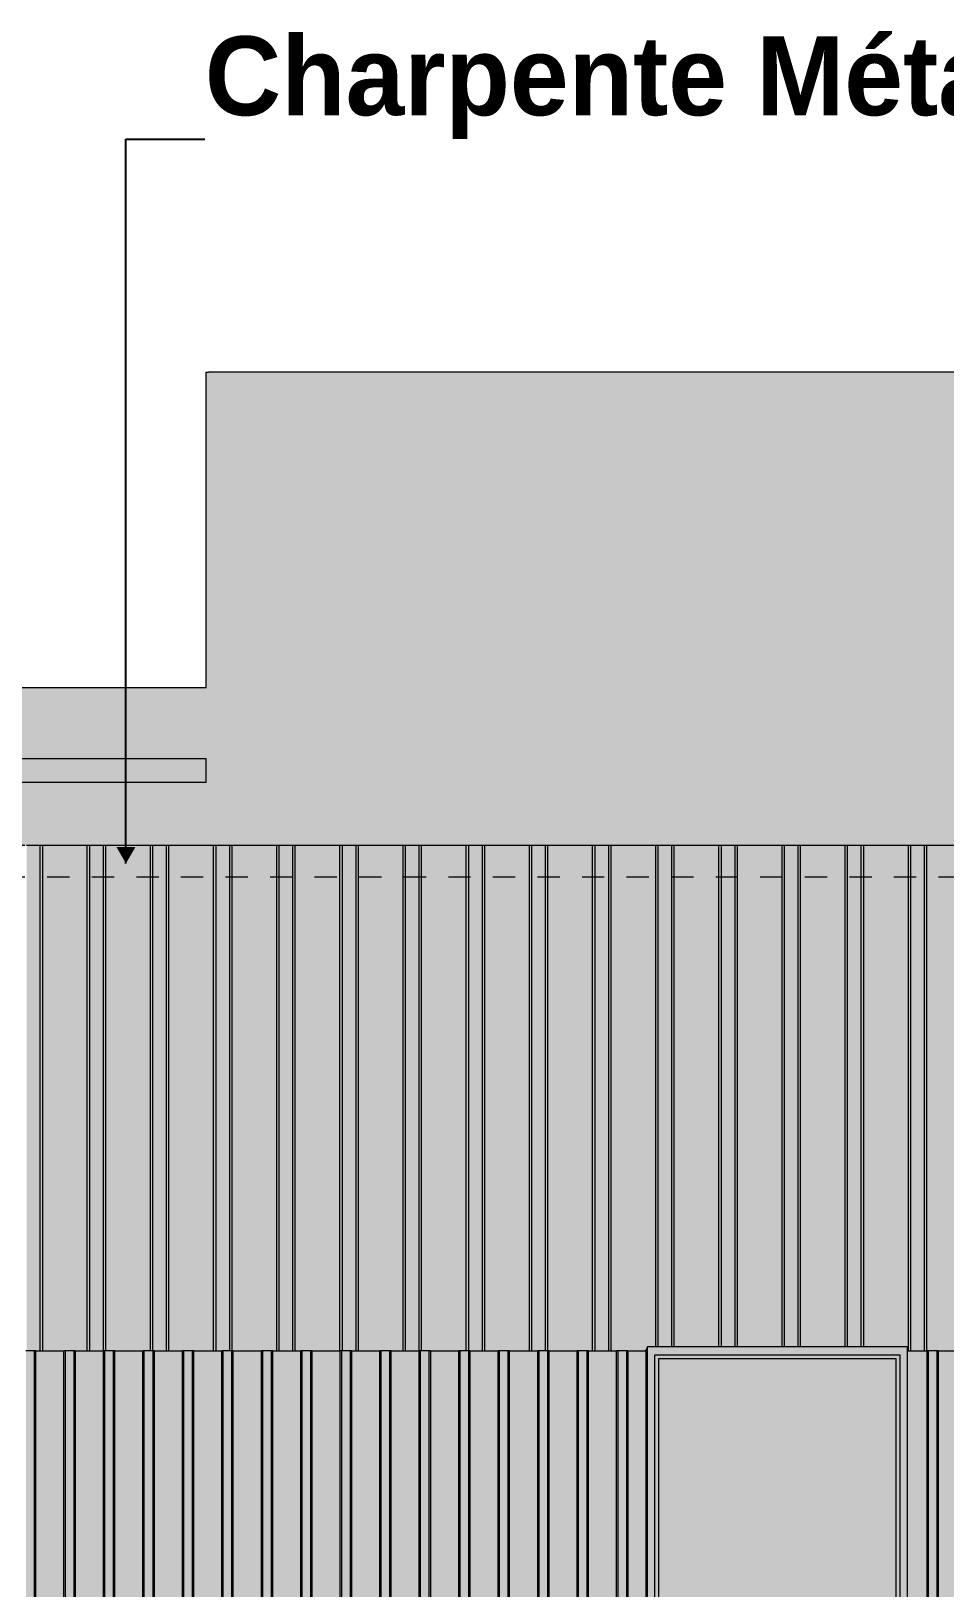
# Model space of a CAD drawing. Header units: millimetres. Extents: x 365175 to 2667127, y -330297 to -162108.
# Drawn here: x 2325708 to 2331495, y -320436 to -310574 of the extents above; entities that cross this region are included whole.
import ezdxf

# ---------------------------------------------------------------- set-up
doc = ezdxf.new("R2010")
doc.units = ezdxf.units.MM
doc.header["$MEASUREMENT"] = 0
doc.linetypes.add('Dashed', pattern=[282.222223, 141.111112, -141.111112])
for name, color, linetype in [('Cotations - Altitudes & Niveaux', 7, 'Continuous'), ('Fenêtres ARCHICAD', 7, 'Continuous'), ('Structure - Murs extérieurs', 7, 'Continuous')]:
    doc.layers.add(name, color=color, linetype=linetype)
doc.styles.add('STYLE_GENERE_5', font='')
doc.styles.get('STYLE_GENERE_5').set_extended_font_data('Agency FB', bold=True)
doc.dimstyles.new('STYLE_GENERE__6', dxfattribs={"dimtxt": 0.18, "dimasz": 114, "dimexe": 0.18, "dimexo": 0.0625, "dimgap": 0, "dimtad": 0, "dimtih": 1, "dimtoh": 1, "dimdec": 4, "dimzin": 0, "dimdsep": 46, "dimcen": 0.09, "dimadec": 0, "dimazin": 0, "dimtfac": 1, "dimtdec": 4, "dimtmove": 0, "dimatfit": 3, "dimldrblk": 'ARROWHEAD_16', "dimfxl": 0, "dimtolj": 1, "dimtzin": 0, "dimarcsym": 0})

# ---------------------------------------------------------------- blocks, each defined once
blk = doc.blocks.new('Élément de coupe_1401_4', base_point=(2775447.7, -323933.6))
at = {"linetype": 'Continuous', "lineweight": 0, "true_color": 0x000000}
blk.add_hatch(color=18, dxfattribs=at).paths.add_polyline_path([(2329609, -318933.6), (2329602.5, -318933.6), (2329602.5, -323933.6), (2329609, -323933.6)])
blk.add_hatch(color=18, dxfattribs=at).paths.add_polyline_path([(2329609, -318933.6), (2329602.5, -318933.6), (2329602.5, -323933.6), (2329609, -323933.6)])
blk = doc.blocks.new('Élément de coupe_1414_4', base_point=(2775447.7, -323933.6))
at = {"layer": 'Fenêtres ARCHICAD', "linetype": 'Continuous', "lineweight": 0, "true_color": 0x000000}
for points in [[(2329609, -318933.6), (2329609, -318933.6), (2329609, -323933.6), (2329609.1, -323933.6), (2329609.1, -318908.6), (2329609, -318908.6)], [(2329609, -318933.6), (2329609, -318933.6), (2329609, -323933.6), (2329609.1, -323933.6), (2329609.1, -318908.6), (2329609, -318908.6)], [(2329609.1, -318908.6), (2329609.1, -323933.6), (2329634.1, -323933.6), (2329659.1, -323908.6), (2329659.1, -318958.6)], [(2329609.1, -318908.6), (2329659.1, -318958.6), (2331209.1, -318958.6), (2331259.1, -318908.6)], [(2331209.1, -323908.6), (2331234.1, -323933.6), (2331259.1, -323933.6), (2331259.1, -318908.6), (2331209.1, -318958.6)], [(2329659.1, -318983.6), (2329684, -318983.6), (2331184, -318983.6), (2331209, -318983.6), (2331209, -318958.6), (2329659.1, -318958.6)], [(2329659.1, -318983.6), (2329684, -318983.6), (2331184, -318983.6), (2331209, -318983.6), (2331209, -318958.6), (2329659.1, -318958.6)], [(2329659.1, -318983.6), (2329659.1, -323883.6), (2329684, -323883.6), (2329684, -318983.6)], [(2329659.1, -319544.4), (2329684, -319544.4), (2329684, -318983.6), (2329659.1, -318983.6)], [(2331184, -318983.6), (2329684, -318983.6), (2329684, -323883.6), (2331184, -323883.6)], [(2329684, -319562.8), (2330862.5, -319562.8), (2330862.5, -323883.6), (2331184, -323883.6), (2331184, -318983.6), (2329684, -318983.6)], [(2331184, -318983.6), (2331184, -323883.6), (2331209, -323883.6), (2331209, -318983.6)], [(2331184, -318983.6), (2331184, -323883.6), (2331209, -323883.6), (2331209, -318983.6)], [(2331209, -318958.6), (2331209, -323908.6), (2331209, -323908.6), (2331209, -318958.6)], [(2331209, -318958.6), (2331209, -323908.6), (2331209, -323908.6), (2331209, -318958.6)], [(2331209.1, -318958.6), (2331209, -318958.6), (2331209, -323908.6), (2331209.1, -323908.6)], [(2331209.1, -318958.6), (2331209, -318958.6), (2331209, -323908.6), (2331209.1, -323908.6)], [(2329634.1, -323933.6), (2331234.1, -323933.6), (2331209.1, -323908.6), (2329659.1, -323908.6)], [(2329684, -323883.6), (2329659.1, -323883.6), (2329659.1, -323908.6), (2331209, -323908.6), (2331209, -323883.6), (2331184, -323883.6)], [(2331209, -323883.6), (2330873, -323883.6), (2330873, -323908.6), (2331209, -323908.6)]]:
    blk.add_hatch(color=18, dxfattribs=at).paths.add_polyline_path(points)
at = {"layer": 'Fenêtres ARCHICAD', "color": 7, "linetype": 'Continuous', "lineweight": 5}
for p, q in [((2329609.1, -318908.6), (2329609.1, -323933.6)), ((2331259.1, -318908.6), (2329609.1, -318908.6)), ((2331259.1, -323933.6), (2331259.1, -318908.6)), ((2329609, -318933.6), (2329609, -323933.6)), ((2329659.1, -323908.6), (2329659.1, -318958.6)), ((2329659.1, -318958.6), (2331209.1, -318958.6)), ((2329684, -323883.6), (2329684, -318983.6)), ((2329684, -318983.6), (2331184, -318983.6)), ((2331184, -318983.6), (2331184, -323883.6)), ((2331209, -318958.6), (2331209, -323908.6)), ((2331209.1, -318958.6), (2331209.1, -323908.6)), ((2331209.1, -323908.6), (2329659.1, -323908.6)), ((2331184, -323883.6), (2329684, -323883.6))]:
    blk.add_line(p, q, dxfattribs=at)
blk = doc.blocks.new('Élément de coupe_1421_4', base_point=(2775447.7, -323933.6))
at = {"linetype": 'Continuous', "lineweight": 0, "true_color": 0x000000}
for points in [[(2331382.9, -318933.6), (2331259.1, -318933.6), (2331259.1, -323933.6), (2331382.9, -323933.6)], [(2331259.1, -318933.6), (2331259.1, -318985.1), (2331336.3, -318985.1), (2331371.4, -318950.9), (2331373.5, -318950.9), (2331259.1, -319161.2), (2331259.1, -323933.6), (2331382.9, -323933.6), (2331382.9, -318933.6)], [(2331382.9, -323933.6), (2331391.6, -323933.6), (2331391.6, -318933.6), (2331382.9, -318933.6)], [(2331382.9, -323933.6), (2331391.6, -323933.6), (2331391.6, -318933.6), (2331382.9, -318933.6)], [(2331391.6, -323933.6), (2331446.6, -323933.6), (2331446.6, -318933.6), (2331391.6, -318933.6)], [(2331446.6, -323933.6), (2331455.2, -323933.6), (2331455.2, -318933.6), (2331446.6, -318933.6)], [(2331454.7, -318933.6), (2331455.2, -318950.9), (2331455.2, -318933.6)], [(2331455.2, -323933.6), (2331632.9, -323933.6), (2331632.9, -318933.6), (2331455.2, -318933.6)], [(2331455.2, -318933.6), (2331455.2, -318950.9), (2331623.5, -318950.9), (2331473.5, -319226.5), (2331473.5, -323933.6), (2331632.9, -323933.6), (2331632.9, -318933.6)]]:
    blk.add_hatch(color=18, dxfattribs=at).paths.add_polyline_path(points)
at = {"color": 7, "linetype": 'Continuous', "lineweight": 5}
for p, q in [((2331382.9, -323933.6), (2331382.9, -318933.6)), ((2331391.6, -318933.6), (2331383.4, -318933.6)), ((2331391.6, -323933.6), (2331391.6, -318933.6)), ((2331446.6, -318933.6), (2331391.6, -318933.6)), ((2331446.6, -323933.6), (2331446.6, -318933.6)), ((2331454.7, -318933.6), (2331446.6, -318933.6)), ((2331455.2, -323933.6), (2331455.2, -318933.6))]:
    blk.add_line(p, q, dxfattribs=at)
blk = doc.blocks.new('Élément de coupe_1422_4', base_point=(2775447.7, -323933.6))
at = {"linetype": 'Continuous', "lineweight": 0, "true_color": 0x000000}
for points in [[(2325675, -323933.6), (2325730, -323933.6), (2325730, -318933.6), (2325675, -318933.6)], [(2325730, -323933.6), (2325738.6, -323933.6), (2325738.6, -318933.6), (2325730, -318933.6)], [(2325737.1, -318933.6), (2325738.5, -318981.3), (2325738.6, -318982.8), (2325738.6, -318933.6)], [(2325738.6, -323933.6), (2325916.3, -323933.6), (2325916.3, -318933.6), (2325738.6, -318933.6)], [(2325916.3, -318933.6), (2325738.6, -318933.6), (2325738.6, -318982.8), (2325771.4, -318950.9), (2325906.9, -318950.9), (2325756.9, -319226.5), (2325756.9, -323933.6), (2325916.3, -323933.6)], [(2325916.3, -323933.6), (2325925, -323933.6), (2325925, -318933.6), (2325916.3, -318933.6)], [(2325916.3, -323933.6), (2325925, -323933.6), (2325925, -318933.6), (2325916.3, -318933.6)], [(2325925, -323933.6), (2325980, -323933.6), (2325980, -318933.6), (2325925, -318933.6)], [(2325980, -323933.6), (2325988.6, -323933.6), (2325988.6, -318933.6), (2325980, -318933.6)], [(2325988.1, -318933.6), (2325988.6, -318950.9), (2325988.6, -318933.6)], [(2325988.6, -323933.6), (2326166.3, -323933.6), (2326166.3, -318933.6), (2325988.6, -318933.6)], [(2325988.6, -318950.9), (2326049.8, -318950.9), (2326049.8, -318985.1), (2326136.3, -318985.1), (2326140.5, -318981), (2326006.9, -319226.5), (2326006.9, -323933.6), (2326166.3, -323933.6), (2326166.3, -318933.6), (2325988.6, -318933.6)], [(2326166.3, -323933.6), (2326175, -323933.6), (2326175, -318933.6), (2326166.3, -318933.6)], [(2326166.3, -323933.6), (2326175, -323933.6), (2326175, -318933.6), (2326166.3, -318933.6)], [(2326175, -323933.6), (2326230, -323933.6), (2326230, -318933.6), (2326175, -318933.6)], [(2326230, -323933.6), (2326238.6, -323933.6), (2326238.6, -318933.6), (2326230, -318933.6)], [(2326238.1, -318933.6), (2326238.6, -318950.9), (2326238.6, -318933.6)], [(2326238.6, -323933.6), (2326416.3, -323933.6), (2326416.3, -318933.6), (2326238.6, -318933.6)], [(2326416.3, -318933.6), (2326238.6, -318933.6), (2326238.6, -318950.9), (2326406.9, -318950.9), (2326256.9, -319226.5), (2326256.9, -323933.6), (2326416.3, -323933.6)], [(2326416.3, -323933.6), (2326425, -323933.6), (2326425, -318933.6), (2326416.3, -318933.6)], [(2326416.3, -323933.6), (2326425, -323933.6), (2326425, -318933.6), (2326416.3, -318933.6)], [(2326425, -323933.6), (2326480, -323933.6), (2326480, -318933.6), (2326425, -318933.6)], [(2326480, -323933.6), (2326488.6, -323933.6), (2326488.6, -318933.6), (2326480, -318933.6)], [(2326488.6, -318933.6), (2326487.1, -318933.6), (2326488.6, -318985.1)], [(2326488.6, -323933.6), (2326666.3, -323933.6), (2326666.3, -318933.6), (2326488.6, -318933.6)], [(2326666.3, -318933.6), (2326488.6, -318933.6), (2326488.6, -318985.1), (2326536.3, -318985.1), (2326571.4, -318950.9), (2326656.9, -318950.9), (2326506.9, -319226.5), (2326506.9, -323933.6), (2326666.3, -323933.6)], [(2326666.3, -323933.6), (2326675, -323933.6), (2326675, -318933.6), (2326666.3, -318933.6)], [(2326666.3, -323933.6), (2326675, -323933.6), (2326675, -318933.6), (2326666.3, -318933.6)], [(2326675, -323933.6), (2326730, -323933.6), (2326730, -318933.6), (2326675, -318933.6)], [(2326730, -323933.6), (2326738.6, -323933.6), (2326738.6, -318933.6), (2326730, -318933.6)], [(2326738.1, -318933.6), (2326738.6, -318950.9), (2326738.6, -318933.6)], [(2326738.6, -323933.6), (2326916.3, -323933.6), (2326916.3, -318933.6), (2326738.6, -318933.6)], [(2326738.6, -318950.9), (2326849.8, -318950.9), (2326849.8, -318985.1), (2326888.3, -318985.1), (2326756.9, -319226.5), (2326756.9, -323933.6), (2326916.3, -323933.6), (2326916.3, -318933.6), (2326738.6, -318933.6)], [(2326916.3, -323933.6), (2326925, -323933.6), (2326925, -318933.6), (2326916.3, -318933.6)], [(2326916.3, -323933.6), (2326925, -323933.6), (2326925, -318933.6), (2326916.3, -318933.6)], [(2326925, -323933.6), (2326980, -323933.6), (2326980, -318933.6), (2326925, -318933.6)], [(2326980, -323933.6), (2326988.6, -323933.6), (2326988.6, -318933.6), (2326980, -318933.6)], [(2326988.1, -318933.6), (2326988.6, -318950.9), (2326988.6, -318933.6)], [(2326988.6, -323933.6), (2327166.3, -323933.6), (2327166.3, -318933.6), (2326988.6, -318933.6)], [(2327166.3, -318933.6), (2326988.6, -318933.6), (2326988.6, -318950.9), (2327156.9, -318950.9), (2327006.9, -319226.5), (2327006.9, -323933.6), (2327166.3, -323933.6)], [(2327166.3, -323933.6), (2327175, -323933.6), (2327175, -318933.6), (2327166.3, -318933.6)], [(2327166.3, -323933.6), (2327175, -323933.6), (2327175, -318933.6), (2327166.3, -318933.6)], [(2327175, -323933.6), (2327230, -323933.6), (2327230, -318933.6), (2327175, -318933.6)], [(2327230, -323933.6), (2327238.6, -323933.6), (2327238.6, -318933.6), (2327230, -318933.6)], [(2327238.1, -318933.6), (2327238.6, -318950.9), (2327238.6, -318933.6)], [(2327238.6, -323933.6), (2327416.3, -323933.6), (2327416.3, -318933.6), (2327238.6, -318933.6)], [(2327416.3, -318933.6), (2327238.6, -318933.6), (2327238.6, -318950.9), (2327249.8, -318950.9), (2327249.8, -318985.1), (2327336.3, -318985.1), (2327371.4, -318950.9), (2327406.9, -318950.9), (2327256.9, -319226.5), (2327256.9, -323933.6), (2327416.3, -323933.6)], [(2327416.3, -323933.6), (2327425, -323933.6), (2327425, -318933.6), (2327416.3, -318933.6)], [(2327416.3, -323933.6), (2327425, -323933.6), (2327425, -318933.6), (2327416.3, -318933.6)], [(2327425, -323933.6), (2327480, -323933.6), (2327480, -318933.6), (2327425, -318933.6)], [(2327480, -323933.6), (2327488.6, -323933.6), (2327488.6, -318933.6), (2327480, -318933.6)], [(2327488.1, -318933.6), (2327488.6, -318950.9), (2327488.6, -318933.6)], [(2327488.6, -323933.6), (2327666.3, -323933.6), (2327666.3, -318933.6), (2327488.6, -318933.6)], [(2327488.6, -318950.9), (2327649.8, -318950.9), (2327649.8, -318963.9), (2327506.9, -319226.5), (2327506.9, -323933.6), (2327666.3, -323933.6), (2327666.3, -318933.6), (2327488.6, -318933.6)], [(2327666.3, -323933.6), (2327675, -323933.6), (2327675, -318933.6), (2327666.3, -318933.6)], [(2327666.3, -323933.6), (2327675, -323933.6), (2327675, -318933.6), (2327666.3, -318933.6)], [(2327675, -323933.6), (2327730, -323933.6), (2327730, -318933.6), (2327675, -318933.6)], [(2327730, -323933.6), (2327738.6, -323933.6), (2327738.6, -318933.6), (2327730, -318933.6)], [(2327737.1, -318933.6), (2327738.5, -318981.3), (2327738.6, -318982.8), (2327738.6, -318933.6)], [(2327738.6, -323933.6), (2327916.3, -323933.6), (2327916.3, -318933.6), (2327738.6, -318933.6)], [(2327916.3, -318933.6), (2327738.6, -318933.6), (2327738.6, -318982.8), (2327771.4, -318950.9), (2327906.9, -318950.9), (2327756.9, -319226.5), (2327756.9, -323933.6), (2327916.3, -323933.6)], [(2327916.3, -323933.6), (2327925, -323933.6), (2327925, -318933.6), (2327916.3, -318933.6)], [(2327916.3, -323933.6), (2327925, -323933.6), (2327925, -318933.6), (2327916.3, -318933.6)], [(2327925, -323933.6), (2327980, -323933.6), (2327980, -318933.6), (2327925, -318933.6)], [(2327980, -323933.6), (2327988.6, -323933.6), (2327988.6, -318933.6), (2327980, -318933.6)], [(2327988.1, -318933.6), (2327988.6, -318950.9), (2327988.6, -318933.6)], [(2327988.6, -323933.6), (2328166.3, -323933.6), (2328166.3, -318933.6), (2327988.6, -318933.6)], [(2327988.6, -318950.9), (2328049.8, -318950.9), (2328049.8, -318985.1), (2328136.3, -318985.1), (2328140.5, -318981), (2328006.9, -319226.5), (2328006.9, -323933.6), (2328166.3, -323933.6), (2328166.3, -318933.6), (2327988.6, -318933.6)], [(2328166.3, -323933.6), (2328175, -323933.6), (2328175, -318933.6), (2328166.3, -318933.6)], [(2328166.3, -323933.6), (2328175, -323933.6), (2328175, -318933.6), (2328166.3, -318933.6)], [(2328175, -323933.6), (2328230, -323933.6), (2328230, -318933.6), (2328175, -318933.6)], [(2328230, -323933.6), (2328238.6, -323933.6), (2328238.6, -318933.6), (2328230, -318933.6)], [(2328238.1, -318933.6), (2328238.6, -318950.9), (2328238.6, -318933.6)], [(2328238.6, -323933.6), (2328416.3, -323933.6), (2328416.3, -318933.6), (2328238.6, -318933.6)], [(2328416.3, -318933.6), (2328238.6, -318933.6), (2328238.6, -318950.9), (2328406.9, -318950.9), (2328256.9, -319226.5), (2328256.9, -323933.6), (2328416.3, -323933.6)], [(2328416.3, -323933.6), (2328425, -323933.6), (2328425, -318933.6), (2328416.3, -318933.6)], [(2328416.3, -323933.6), (2328425, -323933.6), (2328425, -318933.6), (2328416.3, -318933.6)], [(2328425, -323933.6), (2328480, -323933.6), (2328480, -318933.6), (2328425, -318933.6)], [(2328480, -323933.6), (2328488.6, -323933.6), (2328488.6, -318933.6), (2328480, -318933.6)], [(2328488.6, -318933.6), (2328487.1, -318933.6), (2328488.6, -318985.1)], [(2328488.6, -323933.6), (2328666.3, -323933.6), (2328666.3, -318933.6), (2328488.6, -318933.6)], [(2328666.3, -318933.6), (2328488.6, -318933.6), (2328488.6, -318985.1), (2328536.3, -318985.1), (2328571.4, -318950.9), (2328656.9, -318950.9), (2328506.9, -319226.5), (2328506.9, -323933.6), (2328666.3, -323933.6)], [(2328666.3, -323933.6), (2328675, -323933.6), (2328675, -318933.6), (2328666.3, -318933.6)], [(2328666.3, -323933.6), (2328675, -323933.6), (2328675, -318933.6), (2328666.3, -318933.6)], [(2328675, -323933.6), (2328730, -323933.6), (2328730, -318933.6), (2328675, -318933.6)], [(2328730, -323933.6), (2328738.6, -323933.6), (2328738.6, -318933.6), (2328730, -318933.6)], [(2328738.1, -318933.6), (2328738.6, -318950.9), (2328738.6, -318933.6)], [(2328738.6, -323933.6), (2328916.3, -323933.6), (2328916.3, -318933.6), (2328738.6, -318933.6)], [(2328738.6, -318950.9), (2328849.8, -318950.9), (2328849.8, -318985.1), (2328888.3, -318985.1), (2328756.9, -319226.5), (2328756.9, -323933.6), (2328916.3, -323933.6), (2328916.3, -318933.6), (2328738.6, -318933.6)], [(2328916.3, -323933.6), (2328925, -323933.6), (2328925, -318933.6), (2328916.3, -318933.6)], [(2328916.3, -323933.6), (2328925, -323933.6), (2328925, -318933.6), (2328916.3, -318933.6)], [(2328925, -323933.6), (2328980, -323933.6), (2328980, -318933.6), (2328925, -318933.6)], [(2328980, -323933.6), (2328988.6, -323933.6), (2328988.6, -318933.6), (2328980, -318933.6)], [(2328988.1, -318933.6), (2328988.6, -318950.9), (2328988.6, -318933.6)], [(2328988.6, -323933.6), (2329166.3, -323933.6), (2329166.3, -318933.6), (2328988.6, -318933.6)], [(2329166.3, -318933.6), (2328988.6, -318933.6), (2328988.6, -318950.9), (2329156.9, -318950.9), (2329006.9, -319226.5), (2329006.9, -323933.6), (2329166.3, -323933.6)], [(2329166.3, -323933.6), (2329175, -323933.6), (2329175, -318933.6), (2329166.3, -318933.6)], [(2329166.3, -323933.6), (2329175, -323933.6), (2329175, -318933.6), (2329166.3, -318933.6)], [(2329175, -323933.6), (2329230, -323933.6), (2329230, -318933.6), (2329175, -318933.6)], [(2329230, -323933.6), (2329238.6, -323933.6), (2329238.6, -318933.6), (2329230, -318933.6)], [(2329238.1, -318933.6), (2329238.6, -318950.9), (2329238.6, -318933.6)], [(2329238.6, -323933.6), (2329416.3, -323933.6), (2329416.3, -318933.6), (2329238.6, -318933.6)], [(2329416.3, -318933.6), (2329238.6, -318933.6), (2329238.6, -318950.9), (2329249.8, -318950.9), (2329249.8, -318985.1), (2329336.3, -318985.1), (2329371.4, -318950.9), (2329406.9, -318950.9), (2329256.9, -319226.5), (2329256.9, -323933.6), (2329416.3, -323933.6)], [(2329416.3, -323933.6), (2329425, -323933.6), (2329425, -318933.6), (2329416.3, -318933.6)], [(2329416.3, -323933.6), (2329425, -323933.6), (2329425, -318933.6), (2329416.3, -318933.6)], [(2329425, -323933.6), (2329480, -323933.6), (2329480, -318933.6), (2329425, -318933.6)], [(2329480, -323933.6), (2329488.6, -323933.6), (2329488.6, -318933.6), (2329480, -318933.6)], [(2329488.1, -318933.6), (2329488.6, -318950.9), (2329488.6, -318933.6)], [(2329488.6, -323933.6), (2329602.5, -323933.6), (2329602.5, -318933.6), (2329488.6, -318933.6)], [(2329488.6, -318933.6), (2329488.6, -318950.9), (2329584.8, -318950.9), (2329503.3, -319093), (2329503.3, -323933.6), (2329602.5, -323933.6), (2329602.5, -318933.6)]]:
    blk.add_hatch(color=18, dxfattribs=at).paths.add_polyline_path(points)
at = {"color": 7, "linetype": 'Continuous', "lineweight": 5}
for p, q in [((2325730, -318933.6), (2325675, -318933.6)), ((2325730, -323933.6), (2325730, -318933.6)), ((2325737.1, -318933.6), (2325730, -318933.6)), ((2325738.6, -323933.6), (2325738.6, -318933.6)), ((2325916.3, -323933.6), (2325916.3, -318933.6)), ((2325925, -318933.6), (2325916.8, -318933.6)), ((2325925, -323933.6), (2325925, -318933.6)), ((2325980, -318933.6), (2325925, -318933.6)), ((2325980, -323933.6), (2325980, -318933.6)), ((2325988.1, -318933.6), (2325980, -318933.6)), ((2325988.6, -323933.6), (2325988.6, -318933.6)), ((2326166.3, -323933.6), (2326166.3, -318933.6)), ((2326175, -318933.6), (2326167.7, -318933.6)), ((2326175, -323933.6), (2326175, -318933.6)), ((2326230, -318933.6), (2326175, -318933.6)), ((2326230, -323933.6), (2326230, -318933.6)), ((2326238.1, -318933.6), (2326230, -318933.6)), ((2326238.6, -323933.6), (2326238.6, -318933.6)), ((2326416.3, -323933.6), (2326416.3, -318933.6)), ((2326425, -318933.6), (2326416.8, -318933.6)), ((2326425, -323933.6), (2326425, -318933.6)), ((2326480, -318933.6), (2326425, -318933.6)), ((2326480, -323933.6), (2326480, -318933.6)), ((2326487.1, -318933.6), (2326480, -318933.6)), ((2326488.6, -323933.6), (2326488.6, -318933.6)), ((2326666.3, -323933.6), (2326666.3, -318933.6)), ((2326675, -318933.6), (2326666.8, -318933.6)), ((2326675, -323933.6), (2326675, -318933.6)), ((2326730, -318933.6), (2326675, -318933.6)), ((2326730, -323933.6), (2326730, -318933.6)), ((2326738.1, -318933.6), (2326730, -318933.6)), ((2326738.6, -323933.6), (2326738.6, -318933.6)), ((2326916.3, -323933.6), (2326916.3, -318933.6)), ((2326925, -318933.6), (2326917.8, -318933.6)), ((2326925, -323933.6), (2326925, -318933.6)), ((2326980, -318933.6), (2326925, -318933.6)), ((2326980, -323933.6), (2326980, -318933.6)), ((2326988.1, -318933.6), (2326980, -318933.6)), ((2326988.6, -323933.6), (2326988.6, -318933.6)), ((2327166.3, -323933.6), (2327166.3, -318933.6)), ((2327175, -318933.6), (2327166.8, -318933.6)), ((2327175, -323933.6), (2327175, -318933.6)), ((2327230, -318933.6), (2327175, -318933.6)), ((2327230, -323933.6), (2327230, -318933.6)), ((2327238.1, -318933.6), (2327230, -318933.6)), ((2327238.6, -323933.6), (2327238.6, -318933.6)), ((2327416.3, -323933.6), (2327416.3, -318933.6)), ((2327425, -318933.6), (2327416.8, -318933.6)), ((2327425, -323933.6), (2327425, -318933.6)), ((2327480, -318933.6), (2327425, -318933.6)), ((2327480, -323933.6), (2327480, -318933.6)), ((2327488.1, -318933.6), (2327480, -318933.6)), ((2327488.6, -323933.6), (2327488.6, -318933.6)), ((2327666.3, -323933.6), (2327666.3, -318933.6)), ((2327675, -318933.6), (2327667, -318933.6)), ((2327675, -323933.6), (2327675, -318933.6)), ((2327730, -318933.6), (2327675, -318933.6)), ((2327730, -323933.6), (2327730, -318933.6)), ((2327737.1, -318933.6), (2327730, -318933.6)), ((2327738.6, -323933.6), (2327738.6, -318933.6)), ((2327916.3, -323933.6), (2327916.3, -318933.6)), ((2327925, -318933.6), (2327916.8, -318933.6)), ((2327925, -323933.6), (2327925, -318933.6)), ((2327980, -318933.6), (2327925, -318933.6)), ((2327980, -323933.6), (2327980, -318933.6)), ((2327988.1, -318933.6), (2327980, -318933.6)), ((2327988.6, -323933.6), (2327988.6, -318933.6)), ((2328166.3, -323933.6), (2328166.3, -318933.6)), ((2328175, -318933.6), (2328167.7, -318933.6)), ((2328175, -323933.6), (2328175, -318933.6)), ((2328230, -318933.6), (2328175, -318933.6)), ((2328230, -323933.6), (2328230, -318933.6)), ((2328238.1, -318933.6), (2328230, -318933.6)), ((2328238.6, -323933.6), (2328238.6, -318933.6)), ((2328416.3, -323933.6), (2328416.3, -318933.6)), ((2328425, -318933.6), (2328416.8, -318933.6)), ((2328425, -323933.6), (2328425, -318933.6)), ((2328480, -318933.6), (2328425, -318933.6)), ((2328480, -323933.6), (2328480, -318933.6)), ((2328487.1, -318933.6), (2328480, -318933.6)), ((2328488.6, -323933.6), (2328488.6, -318933.6)), ((2328666.3, -323933.6), (2328666.3, -318933.6)), ((2328675, -318933.6), (2328666.8, -318933.6)), ((2328675, -323933.6), (2328675, -318933.6)), ((2328730, -318933.6), (2328675, -318933.6)), ((2328730, -323933.6), (2328730, -318933.6)), ((2328738.1, -318933.6), (2328730, -318933.6)), ((2328738.6, -323933.6), (2328738.6, -318933.6)), ((2328916.3, -323933.6), (2328916.3, -318933.6)), ((2328925, -318933.6), (2328917.8, -318933.6)), ((2328925, -323933.6), (2328925, -318933.6)), ((2328980, -318933.6), (2328925, -318933.6)), ((2328980, -323933.6), (2328980, -318933.6)), ((2328988.1, -318933.6), (2328980, -318933.6)), ((2328988.6, -323933.6), (2328988.6, -318933.6)), ((2329166.3, -323933.6), (2329166.3, -318933.6)), ((2329175, -318933.6), (2329166.8, -318933.6)), ((2329175, -323933.6), (2329175, -318933.6)), ((2329230, -318933.6), (2329175, -318933.6)), ((2329230, -323933.6), (2329230, -318933.6)), ((2329238.1, -318933.6), (2329230, -318933.6)), ((2329238.6, -323933.6), (2329238.6, -318933.6)), ((2329416.3, -323933.6), (2329416.3, -318933.6)), ((2329425, -318933.6), (2329416.8, -318933.6)), ((2329425, -323933.6), (2329425, -318933.6)), ((2329480, -318933.6), (2329425, -318933.6)), ((2329480, -323933.6), (2329480, -318933.6)), ((2329488.1, -318933.6), (2329480, -318933.6)), ((2329488.6, -323933.6), (2329488.6, -318933.6)), ((2329602.5, -323933.6), (2329602.5, -318933.6))]:
    blk.add_line(p, q, dxfattribs=at)
blk = doc.blocks.new('Élément de coupe_1492_4', base_point=(2775447.7, -323933.6))
at = {"linetype": 'Continuous', "lineweight": 0, "true_color": 0x000000}
for points in [[(2325679.4, -318933.6), (2325765.9, -318933.6), (2325765.9, -315733.6), (2325679.4, -315733.6)], [(2325765.9, -318933.6), (2325781.3, -318933.6), (2325781.3, -315733.6), (2325765.9, -315733.6)], [(2325781.3, -318933.6), (2326063.9, -318933.6), (2326063.9, -315733.6), (2325781.3, -315733.6)], [(2326063.9, -315733.6), (2326059.8, -315767.7), (2326059.8, -318933.6), (2326063.9, -318933.6)], [(2326063.9, -318933.6), (2326079.4, -318933.6), (2326079.4, -315733.6), (2326063.9, -315733.6)], [(2326063.9, -318933.6), (2326079.4, -318933.6), (2326079.4, -315733.6), (2326063.9, -315733.6)], [(2326079.4, -318933.6), (2326165.9, -318933.6), (2326165.9, -315733.6), (2326079.4, -315733.6)], [(2326165.9, -318933.6), (2326181.3, -318933.6), (2326181.3, -315733.6), (2326165.9, -315733.6)], [(2326181.3, -318933.6), (2326463.9, -318933.6), (2326463.9, -315733.6), (2326181.3, -315733.6)], [(2326463.9, -315733.6), (2326459.8, -315767.7), (2326459.8, -318933.6), (2326463.9, -318933.6)], [(2326463.9, -318933.6), (2326479.4, -318933.6), (2326479.4, -315733.6), (2326463.9, -315733.6)], [(2326463.9, -318933.6), (2326479.4, -318933.6), (2326479.4, -315733.6), (2326463.9, -315733.6)], [(2326479.4, -318933.6), (2326565.9, -318933.6), (2326565.9, -315733.6), (2326479.4, -315733.6)], [(2326565.9, -318933.6), (2326581.3, -318933.6), (2326581.3, -315733.6), (2326565.9, -315733.6)], [(2326581.3, -318933.6), (2326863.9, -318933.6), (2326863.9, -315733.6), (2326581.3, -315733.6)], [(2326863.9, -315733.6), (2326859.8, -315767.7), (2326859.8, -318933.6), (2326863.9, -318933.6)], [(2326863.9, -318933.6), (2326879.4, -318933.6), (2326879.4, -315733.6), (2326863.9, -315733.6)], [(2326863.9, -318933.6), (2326879.4, -318933.6), (2326879.4, -315733.6), (2326863.9, -315733.6)], [(2326879.4, -318933.6), (2326965.9, -318933.6), (2326965.9, -315733.6), (2326879.4, -315733.6)], [(2326965.9, -318933.6), (2326981.3, -318933.6), (2326981.3, -315733.6), (2326965.9, -315733.6)], [(2326981.3, -318933.6), (2327263.9, -318933.6), (2327263.9, -315733.6), (2326981.3, -315733.6)], [(2327263.9, -315733.6), (2327259.8, -315767.7), (2327259.8, -318933.6), (2327263.9, -318933.6)], [(2327263.9, -318933.6), (2327279.4, -318933.6), (2327279.4, -315733.6), (2327263.9, -315733.6)], [(2327263.9, -318933.6), (2327279.4, -318933.6), (2327279.4, -315733.6), (2327263.9, -315733.6)], [(2327279.4, -318933.6), (2327365.9, -318933.6), (2327365.9, -315733.6), (2327279.4, -315733.6)], [(2327365.9, -318933.6), (2327381.3, -318933.6), (2327381.3, -315733.6), (2327365.9, -315733.6)], [(2327381.3, -318933.6), (2327663.9, -318933.6), (2327663.9, -315733.6), (2327381.3, -315733.6)], [(2327663.9, -315733.6), (2327659.8, -315767.7), (2327659.8, -318933.6), (2327663.9, -318933.6)], [(2327663.9, -318933.6), (2327679.4, -318933.6), (2327679.4, -315733.6), (2327663.9, -315733.6)], [(2327663.9, -318933.6), (2327679.4, -318933.6), (2327679.4, -315733.6), (2327663.9, -315733.6)], [(2327679.4, -318933.6), (2327765.9, -318933.6), (2327765.9, -315733.6), (2327679.4, -315733.6)], [(2327765.9, -318933.6), (2327781.3, -318933.6), (2327781.3, -315733.6), (2327765.9, -315733.6)], [(2327781.3, -318933.6), (2328063.9, -318933.6), (2328063.9, -315733.6), (2327781.3, -315733.6)], [(2328063.9, -315733.6), (2328059.8, -315767.7), (2328059.8, -318933.6), (2328063.9, -318933.6)], [(2328063.9, -318933.6), (2328079.4, -318933.6), (2328079.4, -315733.6), (2328063.9, -315733.6)], [(2328063.9, -318933.6), (2328079.4, -318933.6), (2328079.4, -315733.6), (2328063.9, -315733.6)], [(2328079.4, -318933.6), (2328165.9, -318933.6), (2328165.9, -315733.6), (2328079.4, -315733.6)], [(2328165.9, -318933.6), (2328181.3, -318933.6), (2328181.3, -315733.6), (2328165.9, -315733.6)], [(2328181.3, -318933.6), (2328463.9, -318933.6), (2328463.9, -315733.6), (2328181.3, -315733.6)], [(2328463.9, -315733.6), (2328459.8, -315767.7), (2328459.8, -318933.6), (2328463.9, -318933.6)], [(2328463.9, -318933.6), (2328479.4, -318933.6), (2328479.4, -315733.6), (2328463.9, -315733.6)], [(2328463.9, -318933.6), (2328479.4, -318933.6), (2328479.4, -315733.6), (2328463.9, -315733.6)], [(2328479.4, -318933.6), (2328565.9, -318933.6), (2328565.9, -315733.6), (2328479.4, -315733.6)], [(2328565.9, -318933.6), (2328581.3, -318933.6), (2328581.3, -315733.6), (2328565.9, -315733.6)], [(2328581.3, -318933.6), (2328863.9, -318933.6), (2328863.9, -315733.6), (2328581.3, -315733.6)], [(2328863.9, -315733.6), (2328859.8, -315767.7), (2328859.8, -318933.6), (2328863.9, -318933.6)], [(2328863.9, -318933.6), (2328879.4, -318933.6), (2328879.4, -315733.6), (2328863.9, -315733.6)], [(2328863.9, -318933.6), (2328879.4, -318933.6), (2328879.4, -315733.6), (2328863.9, -315733.6)], [(2328879.4, -318933.6), (2328965.9, -318933.6), (2328965.9, -315733.6), (2328879.4, -315733.6)], [(2328965.9, -318933.6), (2328981.3, -318933.6), (2328981.3, -315733.6), (2328965.9, -315733.6)], [(2328981.3, -318933.6), (2329263.9, -318933.6), (2329263.9, -315733.6), (2328981.3, -315733.6)], [(2329263.9, -315733.6), (2329259.8, -315767.7), (2329259.8, -318933.6), (2329263.9, -318933.6)], [(2329263.9, -318933.6), (2329279.4, -318933.6), (2329279.4, -315733.6), (2329263.9, -315733.6)], [(2329263.9, -318933.6), (2329279.4, -318933.6), (2329279.4, -315733.6), (2329263.9, -315733.6)], [(2329279.4, -318933.6), (2329365.9, -318933.6), (2329365.9, -315733.6), (2329279.4, -315733.6)], [(2329365.9, -318933.6), (2329381.3, -318933.6), (2329381.3, -315733.6), (2329365.9, -315733.6)], [(2329381.3, -318933.6), (2329609, -318933.6), (2329609, -318908.6), (2329663.9, -318908.6), (2329663.9, -315733.6), (2329381.3, -315733.6)], [(2329659.8, -318908.6), (2329663.9, -318908.6), (2329663.9, -315733.6), (2329659.8, -315767.7)], [(2329663.9, -315733.6), (2329663.9, -318908.6), (2329679.4, -318908.6), (2329679.4, -315733.6)], [(2329663.9, -315733.6), (2329663.9, -318908.6), (2329679.4, -318908.6), (2329679.4, -315733.6)], [(2329679.4, -315733.6), (2329679.4, -318908.6), (2329765.9, -318908.6), (2329765.9, -315733.6)], [(2329765.9, -315733.6), (2329765.9, -318908.6), (2329781.3, -318908.6), (2329781.3, -315733.6)], [(2329781.3, -315733.6), (2329781.3, -318908.6), (2330063.9, -318908.6), (2330063.9, -315733.6)], [(2330059.8, -315767.7), (2330059.8, -318908.6), (2330063.9, -318908.6), (2330063.9, -315733.6)], [(2330063.9, -315733.6), (2330063.9, -318908.6), (2330079.4, -318908.6), (2330079.4, -315733.6)], [(2330063.9, -315733.6), (2330063.9, -318908.6), (2330079.4, -318908.6), (2330079.4, -315733.6)], [(2330079.4, -315733.6), (2330079.4, -318908.6), (2330165.9, -318908.6), (2330165.9, -315733.6)], [(2330165.9, -315733.6), (2330165.9, -318908.6), (2330181.3, -318908.6), (2330181.3, -315733.6)], [(2330181.3, -315733.6), (2330181.3, -318908.6), (2330463.9, -318908.6), (2330463.9, -315733.6)], [(2330459.8, -315767.7), (2330459.8, -318908.6), (2330463.9, -318908.6), (2330463.9, -315733.6)], [(2330463.9, -315733.6), (2330463.9, -318908.6), (2330479.4, -318908.6), (2330479.4, -315733.6)], [(2330463.9, -315733.6), (2330463.9, -318908.6), (2330479.4, -318908.6), (2330479.4, -315733.6)], [(2330479.4, -315733.6), (2330479.4, -318908.6), (2330565.9, -318908.6), (2330565.9, -315733.6)], [(2330565.9, -315733.6), (2330565.9, -318908.6), (2330581.3, -318908.6), (2330581.3, -315733.6)], [(2330581.3, -315733.6), (2330581.3, -318908.6), (2330863.9, -318908.6), (2330863.9, -315733.6)], [(2330859.8, -315767.7), (2330859.8, -318908.6), (2330863.9, -318908.6), (2330863.9, -315733.6)], [(2330863.9, -315733.6), (2330863.9, -318908.6), (2330879.4, -318908.6), (2330879.4, -315733.6)], [(2330863.9, -315733.6), (2330863.9, -318908.6), (2330879.4, -318908.6), (2330879.4, -315733.6)], [(2330879.4, -315733.6), (2330879.4, -318908.6), (2330965.9, -318908.6), (2330965.9, -315733.6)], [(2330965.9, -315733.6), (2330965.9, -318908.6), (2330981.3, -318908.6), (2330981.3, -315733.6)], [(2331263.9, -315733.6), (2330981.3, -315733.6), (2330981.3, -318908.6), (2331259.1, -318908.6), (2331259.1, -318933.6), (2331263.9, -318933.6)], [(2331259.8, -315767.7), (2331259.8, -318933.6), (2331263.9, -318933.6), (2331263.9, -315733.6)], [(2331263.9, -318933.6), (2331279.4, -318933.6), (2331279.4, -315733.6), (2331263.9, -315733.6)], [(2331263.9, -318933.6), (2331279.4, -318933.6), (2331279.4, -315733.6), (2331263.9, -315733.6)], [(2331279.4, -318933.6), (2331365.9, -318933.6), (2331365.9, -315733.6), (2331279.4, -315733.6)], [(2331365.9, -318933.6), (2331381.3, -318933.6), (2331381.3, -315733.6), (2331365.9, -315733.6)], [(2331381.3, -318933.6), (2331663.9, -318933.6), (2331663.9, -315733.6), (2331381.3, -315733.6)], [(2329594.7, -318933.6), (2329609, -318933.6), (2329609, -318908.6)]]:
    blk.add_hatch(color=18, dxfattribs=at).paths.add_polyline_path(points)
at = {"color": 7, "linetype": 'Continuous', "lineweight": 5}
for p, q in [((2325765.9, -315733.6), (2325679.4, -315733.6)), ((2325765.9, -318933.6), (2325765.9, -315733.6)), ((2325781.3, -315733.6), (2325765.9, -315733.6)), ((2325781.3, -318933.6), (2325781.3, -315733.6)), ((2326063.9, -315733.6), (2325781.3, -315733.6)), ((2326063.9, -318933.6), (2326063.9, -315733.6)), ((2326079.4, -315733.6), (2326063.9, -315733.6)), ((2326079.4, -318933.6), (2326079.4, -315733.6)), ((2326165.9, -315733.6), (2326079.4, -315733.6)), ((2326165.9, -318933.6), (2326165.9, -315733.6)), ((2326181.3, -315733.6), (2326165.9, -315733.6)), ((2326181.3, -318933.6), (2326181.3, -315733.6)), ((2326463.9, -315733.6), (2326181.3, -315733.6)), ((2326463.9, -318933.6), (2326463.9, -315733.6)), ((2326479.4, -315733.6), (2326463.9, -315733.6)), ((2326479.4, -318933.6), (2326479.4, -315733.6)), ((2326565.9, -315733.6), (2326479.4, -315733.6)), ((2326565.9, -318933.6), (2326565.9, -315733.6)), ((2326581.3, -315733.6), (2326565.9, -315733.6)), ((2326581.3, -318933.6), (2326581.3, -315733.6)), ((2326863.9, -315733.6), (2326581.3, -315733.6)), ((2326863.9, -318933.6), (2326863.9, -315733.6)), ((2326879.4, -315733.6), (2326863.9, -315733.6)), ((2326879.4, -318933.6), (2326879.4, -315733.6)), ((2326965.9, -315733.6), (2326879.4, -315733.6)), ((2326965.9, -318933.6), (2326965.9, -315733.6)), ((2326981.3, -315733.6), (2326965.9, -315733.6)), ((2326981.3, -318933.6), (2326981.3, -315733.6)), ((2327263.9, -315733.6), (2326981.3, -315733.6)), ((2327263.9, -318933.6), (2327263.9, -315733.6)), ((2327279.4, -315733.6), (2327263.9, -315733.6)), ((2327279.4, -318933.6), (2327279.4, -315733.6)), ((2327365.9, -315733.6), (2327279.4, -315733.6)), ((2327365.9, -318933.6), (2327365.9, -315733.6)), ((2327381.3, -315733.6), (2327365.9, -315733.6)), ((2327381.3, -318933.6), (2327381.3, -315733.6)), ((2327663.9, -315733.6), (2327381.3, -315733.6)), ((2327663.9, -318933.6), (2327663.9, -315733.6)), ((2327679.4, -315733.6), (2327663.9, -315733.6)), ((2327679.4, -318933.6), (2327679.4, -315733.6)), ((2327765.9, -315733.6), (2327679.4, -315733.6)), ((2327765.9, -318933.6), (2327765.9, -315733.6)), ((2327781.3, -315733.6), (2327765.9, -315733.6)), ((2327781.3, -318933.6), (2327781.3, -315733.6)), ((2328063.9, -315733.6), (2327781.3, -315733.6)), ((2328063.9, -318933.6), (2328063.9, -315733.6)), ((2328079.4, -315733.6), (2328063.9, -315733.6)), ((2328079.4, -318933.6), (2328079.4, -315733.6)), ((2328165.9, -315733.6), (2328079.4, -315733.6)), ((2328165.9, -318933.6), (2328165.9, -315733.6)), ((2328181.3, -315733.6), (2328165.9, -315733.6)), ((2328181.3, -318933.6), (2328181.3, -315733.6)), ((2328463.9, -315733.6), (2328181.3, -315733.6)), ((2328463.9, -318933.6), (2328463.9, -315733.6)), ((2328479.4, -315733.6), (2328463.9, -315733.6)), ((2328479.4, -318933.6), (2328479.4, -315733.6)), ((2328565.9, -315733.6), (2328479.4, -315733.6)), ((2328565.9, -318933.6), (2328565.9, -315733.6)), ((2328581.3, -315733.6), (2328565.9, -315733.6)), ((2328581.3, -318933.6), (2328581.3, -315733.6)), ((2328863.9, -315733.6), (2328581.3, -315733.6)), ((2328863.9, -318933.6), (2328863.9, -315733.6)), ((2328879.4, -315733.6), (2328863.9, -315733.6)), ((2328879.4, -318933.6), (2328879.4, -315733.6)), ((2328965.9, -315733.6), (2328879.4, -315733.6)), ((2328965.9, -318933.6), (2328965.9, -315733.6)), ((2328981.3, -315733.6), (2328965.9, -315733.6)), ((2328981.3, -318933.6), (2328981.3, -315733.6)), ((2329263.9, -315733.6), (2328981.3, -315733.6)), ((2329263.9, -318933.6), (2329263.9, -315733.6)), ((2329279.4, -315733.6), (2329263.9, -315733.6)), ((2329279.4, -318933.6), (2329279.4, -315733.6)), ((2329365.9, -315733.6), (2329279.4, -315733.6)), ((2329365.9, -318933.6), (2329365.9, -315733.6)), ((2329381.3, -315733.6), (2329365.9, -315733.6)), ((2329381.3, -318933.6), (2329381.3, -315733.6)), ((2329663.9, -315733.6), (2329381.3, -315733.6)), ((2329663.9, -318908.6), (2329663.9, -315733.6)), ((2329679.4, -315733.6), (2329663.9, -315733.6)), ((2329679.4, -318908.6), (2329679.4, -315733.6)), ((2329765.9, -315733.6), (2329679.4, -315733.6)), ((2329765.9, -318908.6), (2329765.9, -315733.6)), ((2329781.3, -315733.6), (2329765.9, -315733.6)), ((2329781.3, -318908.6), (2329781.3, -315733.6)), ((2330063.9, -315733.6), (2329781.3, -315733.6)), ((2330063.9, -318908.6), (2330063.9, -315733.6)), ((2330079.4, -315733.6), (2330063.9, -315733.6)), ((2330079.4, -318908.6), (2330079.4, -315733.6)), ((2330165.9, -315733.6), (2330079.4, -315733.6)), ((2330165.9, -318908.6), (2330165.9, -315733.6)), ((2330181.3, -315733.6), (2330165.9, -315733.6)), ((2330181.3, -318908.6), (2330181.3, -315733.6)), ((2330463.9, -315733.6), (2330181.3, -315733.6)), ((2330463.9, -318908.6), (2330463.9, -315733.6)), ((2330479.4, -315733.6), (2330463.9, -315733.6)), ((2330479.4, -318908.6), (2330479.4, -315733.6)), ((2330565.9, -315733.6), (2330479.4, -315733.6)), ((2330565.9, -318908.6), (2330565.9, -315733.6)), ((2330581.3, -315733.6), (2330565.9, -315733.6)), ((2330581.3, -318908.6), (2330581.3, -315733.6)), ((2330863.9, -315733.6), (2330581.3, -315733.6)), ((2330863.9, -318908.6), (2330863.9, -315733.6)), ((2330879.4, -315733.6), (2330863.9, -315733.6)), ((2330879.4, -318908.6), (2330879.4, -315733.6)), ((2330965.9, -315733.6), (2330879.4, -315733.6)), ((2330965.9, -318908.6), (2330965.9, -315733.6)), ((2330981.3, -315733.6), (2330965.9, -315733.6)), ((2330981.3, -318908.6), (2330981.3, -315733.6)), ((2331263.9, -315733.6), (2330981.3, -315733.6)), ((2331263.9, -318933.6), (2331263.9, -315733.6)), ((2331279.4, -315733.6), (2331263.9, -315733.6)), ((2331279.4, -318933.6), (2331279.4, -315733.6)), ((2331365.9, -315733.6), (2331279.4, -315733.6)), ((2331365.9, -318933.6), (2331365.9, -315733.6)), ((2331381.3, -315733.6), (2331365.9, -315733.6)), ((2331381.3, -318933.6), (2331381.3, -315733.6)), ((2331663.9, -315733.6), (2331381.3, -315733.6)), ((2325737.1, -318933.6), (2325765.9, -318933.6)), ((2325765.9, -318933.6), (2325781.3, -318933.6)), ((2325781.3, -318933.6), (2325916.8, -318933.6)), ((2325988.1, -318933.6), (2326063.9, -318933.6)), ((2326063.9, -318933.6), (2326079.4, -318933.6)), ((2326079.4, -318933.6), (2326165.9, -318933.6)), ((2326165.9, -318933.6), (2326167.7, -318933.6)), ((2326238.1, -318933.6), (2326416.8, -318933.6)), ((2326487.1, -318933.6), (2326565.9, -318933.6)), ((2326565.9, -318933.6), (2326581.3, -318933.6)), ((2326581.3, -318933.6), (2326666.8, -318933.6)), ((2326738.1, -318933.6), (2326863.9, -318933.6)), ((2326863.9, -318933.6), (2326879.4, -318933.6)), ((2326879.4, -318933.6), (2326917.8, -318933.6)), ((2326988.1, -318933.6), (2327166.8, -318933.6)), ((2327238.1, -318933.6), (2327263.9, -318933.6)), ((2327263.9, -318933.6), (2327279.4, -318933.6)), ((2327279.4, -318933.6), (2327365.9, -318933.6)), ((2327365.9, -318933.6), (2327381.3, -318933.6)), ((2327381.3, -318933.6), (2327416.8, -318933.6)), ((2327488.1, -318933.6), (2327663.9, -318933.6)), ((2327663.9, -318933.6), (2327667, -318933.6)), ((2327737.1, -318933.6), (2327765.9, -318933.6)), ((2327765.9, -318933.6), (2327781.3, -318933.6)), ((2327781.3, -318933.6), (2327916.8, -318933.6)), ((2327988.1, -318933.6), (2328063.9, -318933.6)), ((2328063.9, -318933.6), (2328079.4, -318933.6)), ((2328079.4, -318933.6), (2328165.9, -318933.6)), ((2328165.9, -318933.6), (2328167.7, -318933.6)), ((2328238.1, -318933.6), (2328416.8, -318933.6)), ((2328487.1, -318933.6), (2328565.9, -318933.6)), ((2328565.9, -318933.6), (2328581.3, -318933.6)), ((2328581.3, -318933.6), (2328666.8, -318933.6)), ((2328738.1, -318933.6), (2328863.9, -318933.6)), ((2328863.9, -318933.6), (2328879.4, -318933.6)), ((2328879.4, -318933.6), (2328917.8, -318933.6)), ((2328988.1, -318933.6), (2329166.8, -318933.6)), ((2329238.1, -318933.6), (2329263.9, -318933.6)), ((2329263.9, -318933.6), (2329279.4, -318933.6)), ((2329279.4, -318933.6), (2329365.9, -318933.6)), ((2329365.9, -318933.6), (2329381.3, -318933.6)), ((2329381.3, -318933.6), (2329416.8, -318933.6)), ((2329488.1, -318933.6), (2329609, -318933.6)), ((2331259.1, -318933.6), (2331263.9, -318933.6)), ((2331263.9, -318933.6), (2331279.4, -318933.6)), ((2331279.4, -318933.6), (2331365.9, -318933.6)), ((2331365.9, -318933.6), (2331381.3, -318933.6)), ((2331381.3, -318933.6), (2331383.4, -318933.6)), ((2331454.7, -318933.6), (2331633.4, -318933.6))]:
    blk.add_line(p, q, dxfattribs=at)
blk = doc.blocks.new('Élément de coupe_1560_4', base_point=(2775447.7, -323933.6))
at = {"layer": 'Structure - Murs extérieurs', "linetype": 'Continuous', "lineweight": 0, "true_color": 0x000000}
blk.add_hatch(color=18, dxfattribs=at).paths.add_polyline_path([(2326817.1, -314733.6), (2326832.1, -314733.6), (2326832.1, -312733.6), (2326817.1, -312733.6)])
at = {"layer": 'Structure - Murs extérieurs', "color": 7, "linetype": 'Continuous', "lineweight": 5}
for p, q in [((2326817.1, -312733.6), (2326832.1, -312733.6)), ((2326817.1, -314733.6), (2326817.1, -312733.6))]:
    blk.add_line(p, q, dxfattribs=at)
blk = doc.blocks.new('Élément de coupe_1561_4', base_point=(2775447.7, -323933.6))
at = {"layer": 'Structure - Murs extérieurs', "linetype": 'Continuous', "lineweight": 0, "true_color": 0x000000}
blk.add_hatch(color=18, dxfattribs=at).paths.add_polyline_path([(2326832.1, -312733.6), (2326832.1, -315733.6), (2326863.9, -315733.6), (2332072.1, -315733.6), (2332072.1, -312733.6)])
at = {"layer": 'Structure - Murs extérieurs', "color": 7, "linetype": 'Continuous', "lineweight": 5}
blk.add_line((2332072.1, -312733.6), (2326832.1, -312733.6), dxfattribs=at)
blk = doc.blocks.new('Élément de coupe_1562_4', base_point=(2775447.7, -323933.6))
at = {"layer": 'Structure - Murs extérieurs', "linetype": 'Continuous', "lineweight": 0, "true_color": 0x000000}
h = blk.add_hatch(color=18, dxfattribs=at)
h.paths.add_polyline_path([(2312522.1, -314733.6), (2312522.1, -315733.6), (2326832.1, -315733.6), (2326832.1, -314733.6)])
h.paths.add_polyline_path([(2320572.1, -315333.6), (2320572.1, -315183.6), (2326817.1, -315183.6), (2326817.1, -315333.6)], flags=0)
at = {"layer": 'Structure - Murs extérieurs', "color": 7, "linetype": 'Continuous', "lineweight": 5}
blk.add_line((2326817.1, -314733.6), (2312522.1, -314733.6), dxfattribs=at)
blk = doc.blocks.new('Élément de coupe_1565_4', base_point=(2775447.7, -323933.6))
at = {"linetype": 'Continuous', "lineweight": 0, "true_color": 0x000000}
blk.add_hatch(color=18, dxfattribs=at).paths.add_polyline_path([(2326817.1, -315333.6), (2326817.1, -315183.6), (2320572.1, -315183.6), (2320572.1, -315333.6)])
at = {"color": 7, "linetype": 'Continuous', "lineweight": 5}
for p, q in [((2326817.1, -315183.6), (2320572.1, -315183.6)), ((2326817.1, -315333.6), (2326817.1, -315183.6)), ((2326817.1, -315333.6), (2320572.1, -315333.6))]:
    blk.add_line(p, q, dxfattribs=at)
blk = doc.blocks.new('ARROWHEAD_16')
at = {"linetype": 'Continuous', "lineweight": 0}
blk.add_hatch(color=0, dxfattribs=at).paths.add_polyline_path([(-0.9093, 0.525), (0, 0), (-0.9093, -0.525)])
at = {"color": 0, "linetype": 'Continuous', "lineweight": 0}
blk.add_line((0, 0), (-1, 0), dxfattribs=at)

msp = doc.modelspace()

# ---------------------------------------------------------------- linework, layer by layer
at = {"color": 12, "linetype": 'Dashed', "lineweight": 5, "true_color": 0xcc0000}
for p, q in [((2337522.62, -315733.55), (2311731.942, -315733.55)), ((2337522.62, -315933.55), (2311731.942, -315933.55))]:
    msp.add_line(p, q, dxfattribs=at)

# ---------------------------------------------------------------- block references
at = {"lineweight": 0}
for name in ['Élément de coupe_1565_4', 'Élément de coupe_1492_4', 'Élément de coupe_1401_4', 'Élément de coupe_1422_4', 'Élément de coupe_1421_4']:
    msp.add_blockref(name, (2775447.681, -323933.55), dxfattribs=at)
at = {"layer": 'Fenêtres ARCHICAD', "lineweight": 0}
msp.add_blockref('Élément de coupe_1414_4', (2775447.681, -323933.55), dxfattribs=at)
at = {"layer": 'Structure - Murs extérieurs', "lineweight": 0}
for name in ['Élément de coupe_1560_4', 'Élément de coupe_1561_4', 'Élément de coupe_1562_4']:
    msp.add_blockref(name, (2775447.681, -323933.55), dxfattribs=at)

# ---------------------------------------------------------------- texts
at = {"layer": 'Cotations - Altitudes & Niveaux', "color": 14, "linetype": 'Continuous', "lineweight": 5, "true_color": 0x990000, "insert": (2326808.666, -311258.05), "char_height": 500, "attachment_point": 7, "style": 'STYLE_GENERE_5'}
msp.add_mtext('\\A1;{\\pql;\\fAgency FB|b1|i0|c0|p34;Charpente Métallique}', dxfattribs=at)

# ---------------------------------------------------------------- leaders
at = {"layer": 'Cotations - Altitudes & Niveaux', "color": 7, "linetype": 'Continuous', "lineweight": 5, "annotation_type": 0, "has_hookline": 1, "hookline_direction": 0, "text_width": 4633.5}
msp.add_leader([(2326308.666, -315846.66), (2326308.666, -311258.05), (2326808.666, -311258.05)], dimstyle='STYLE_GENERE__6', dxfattribs=at)

doc.saveas('drawing.dxf')
